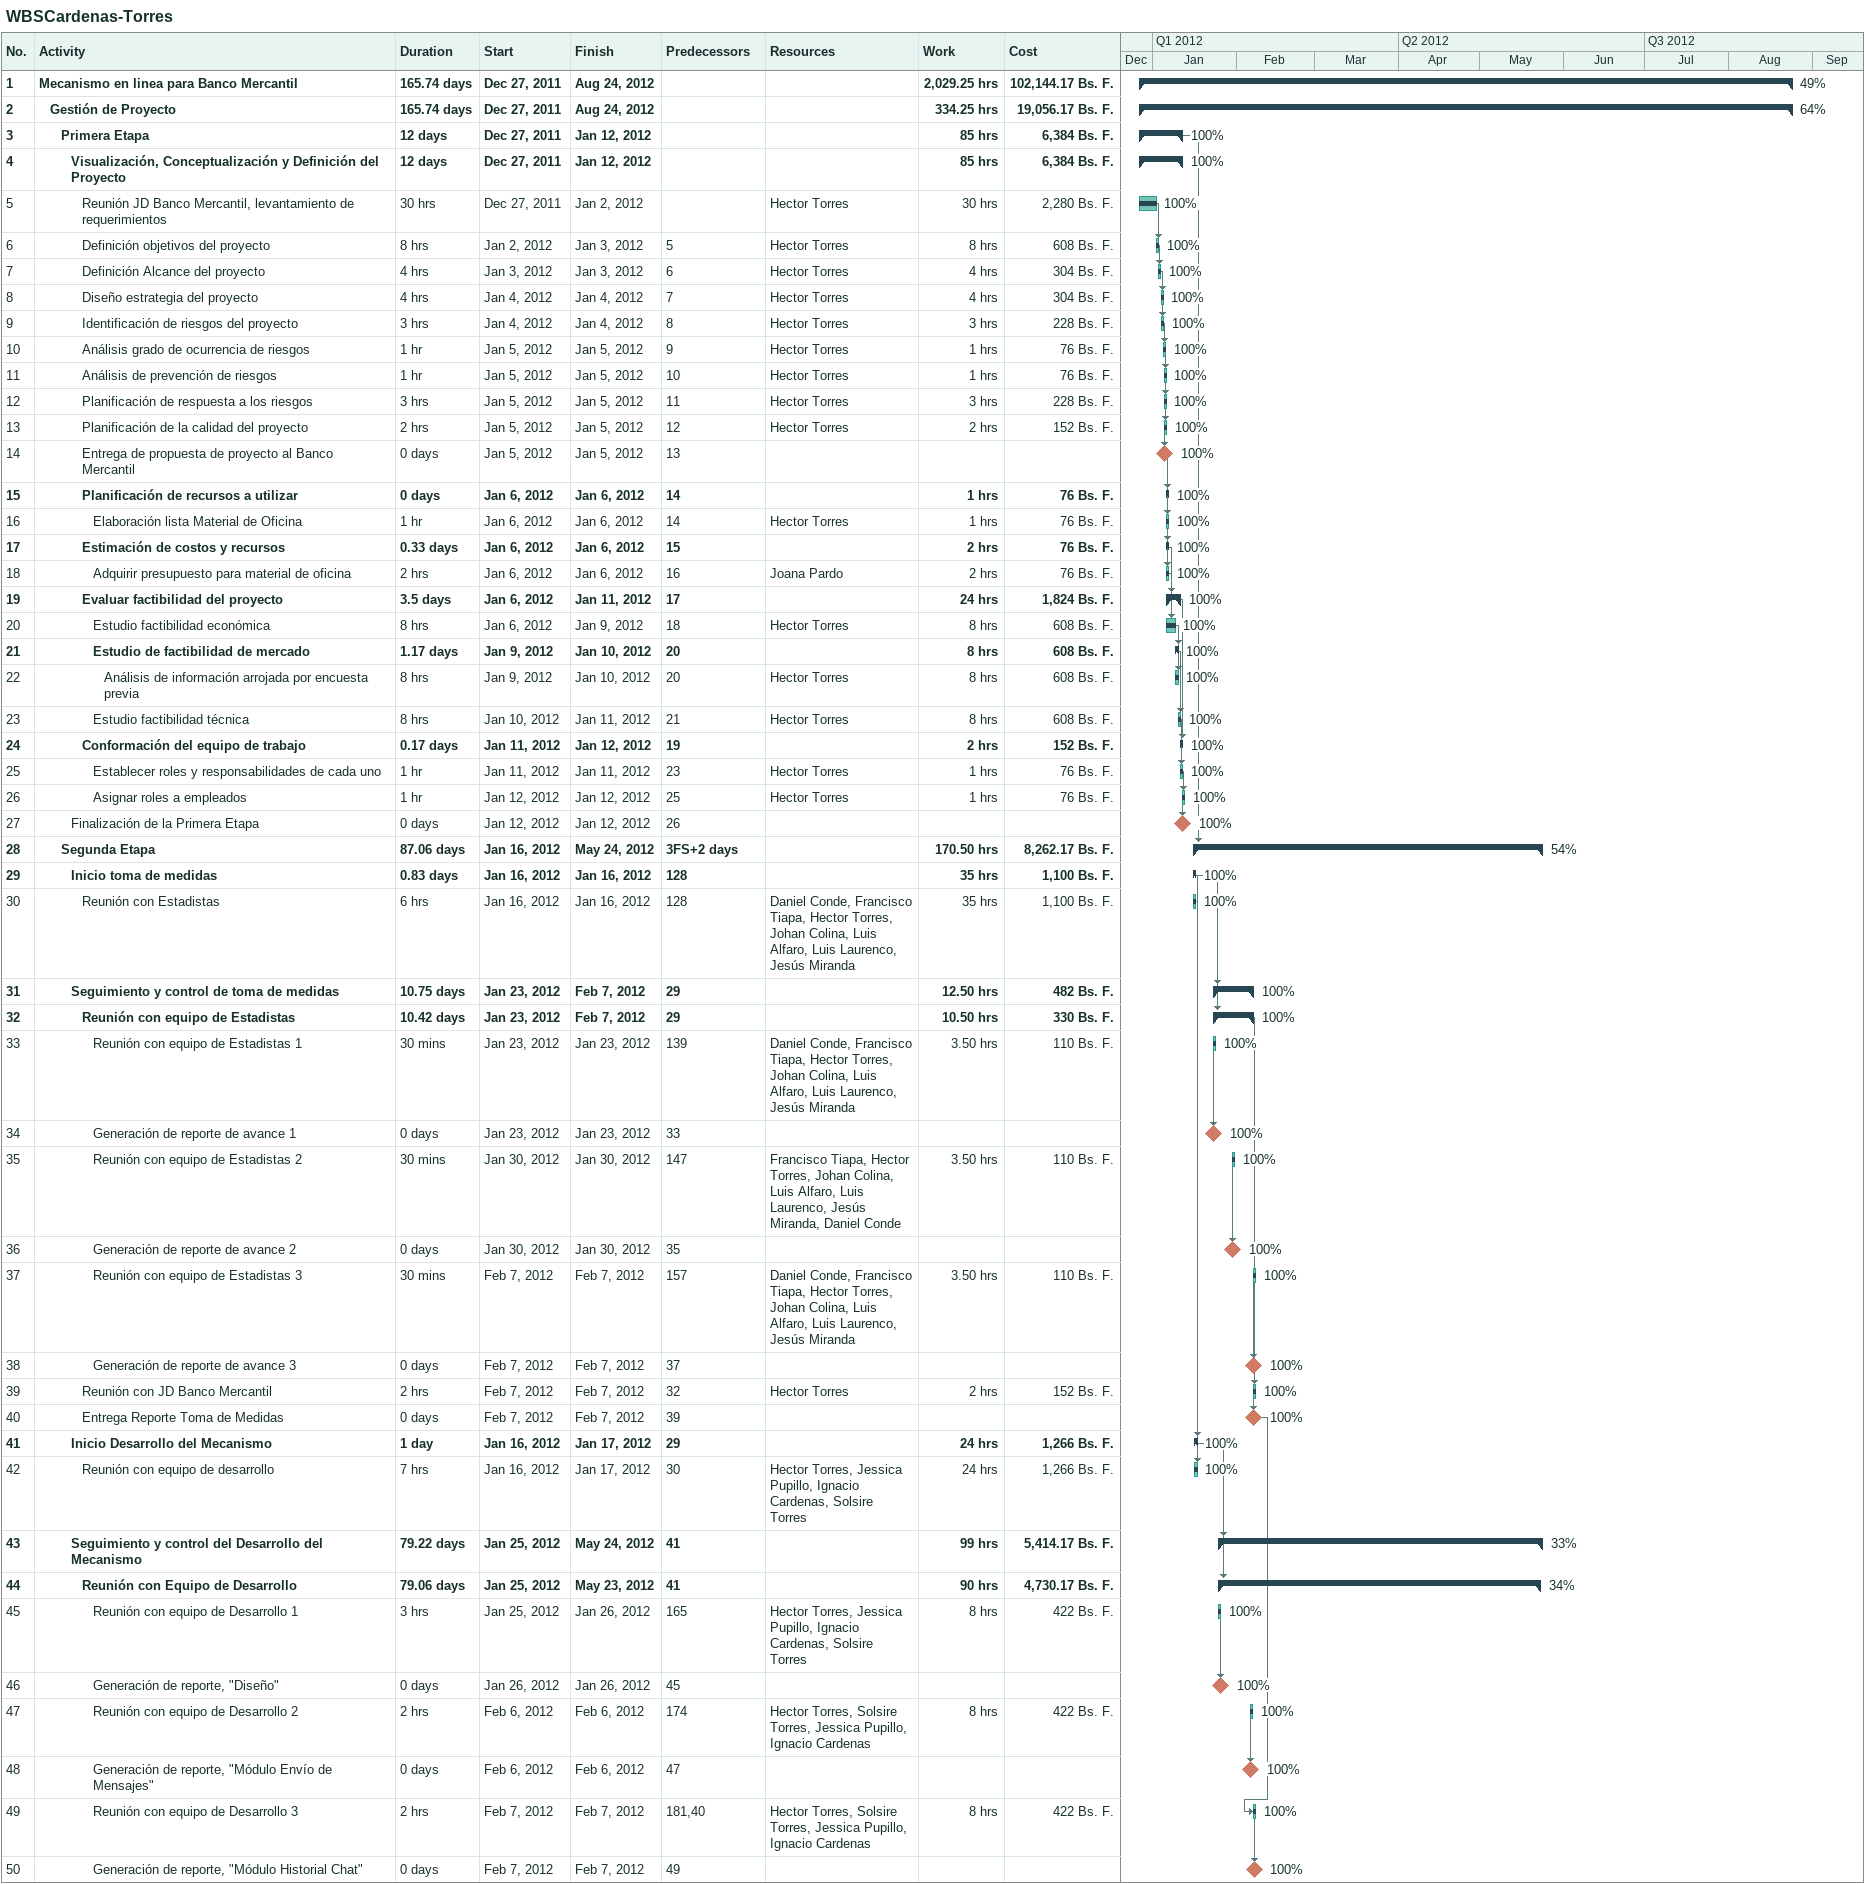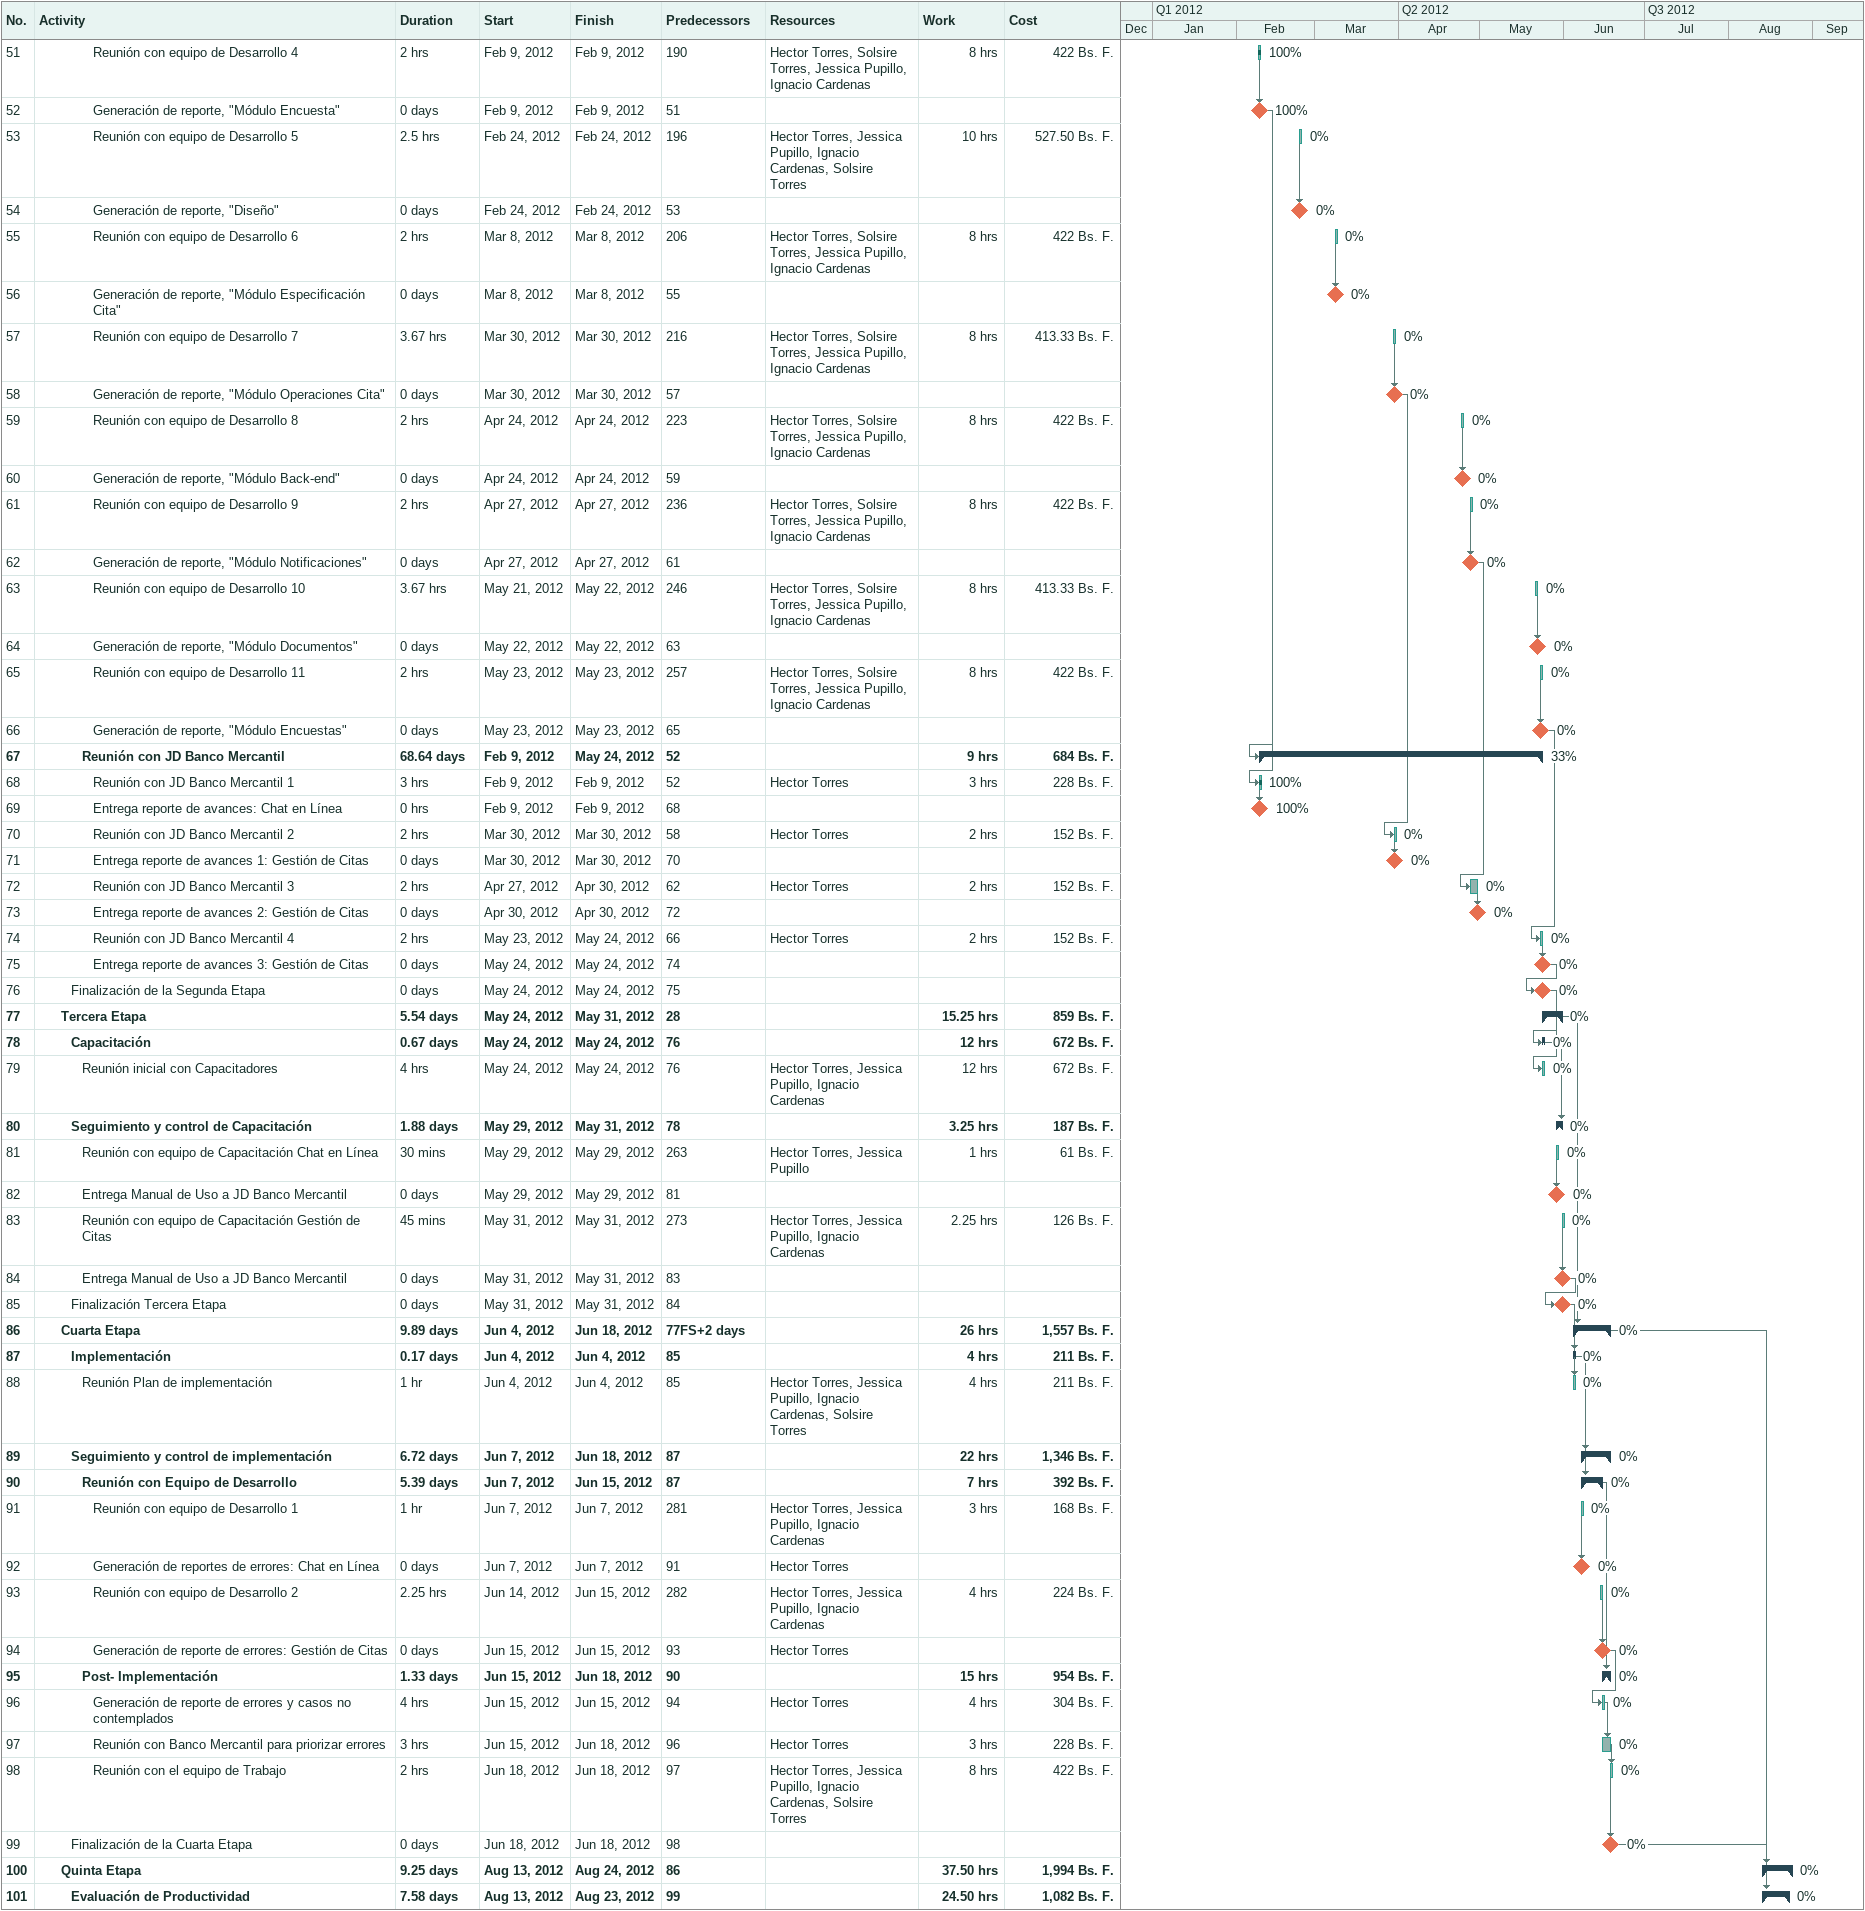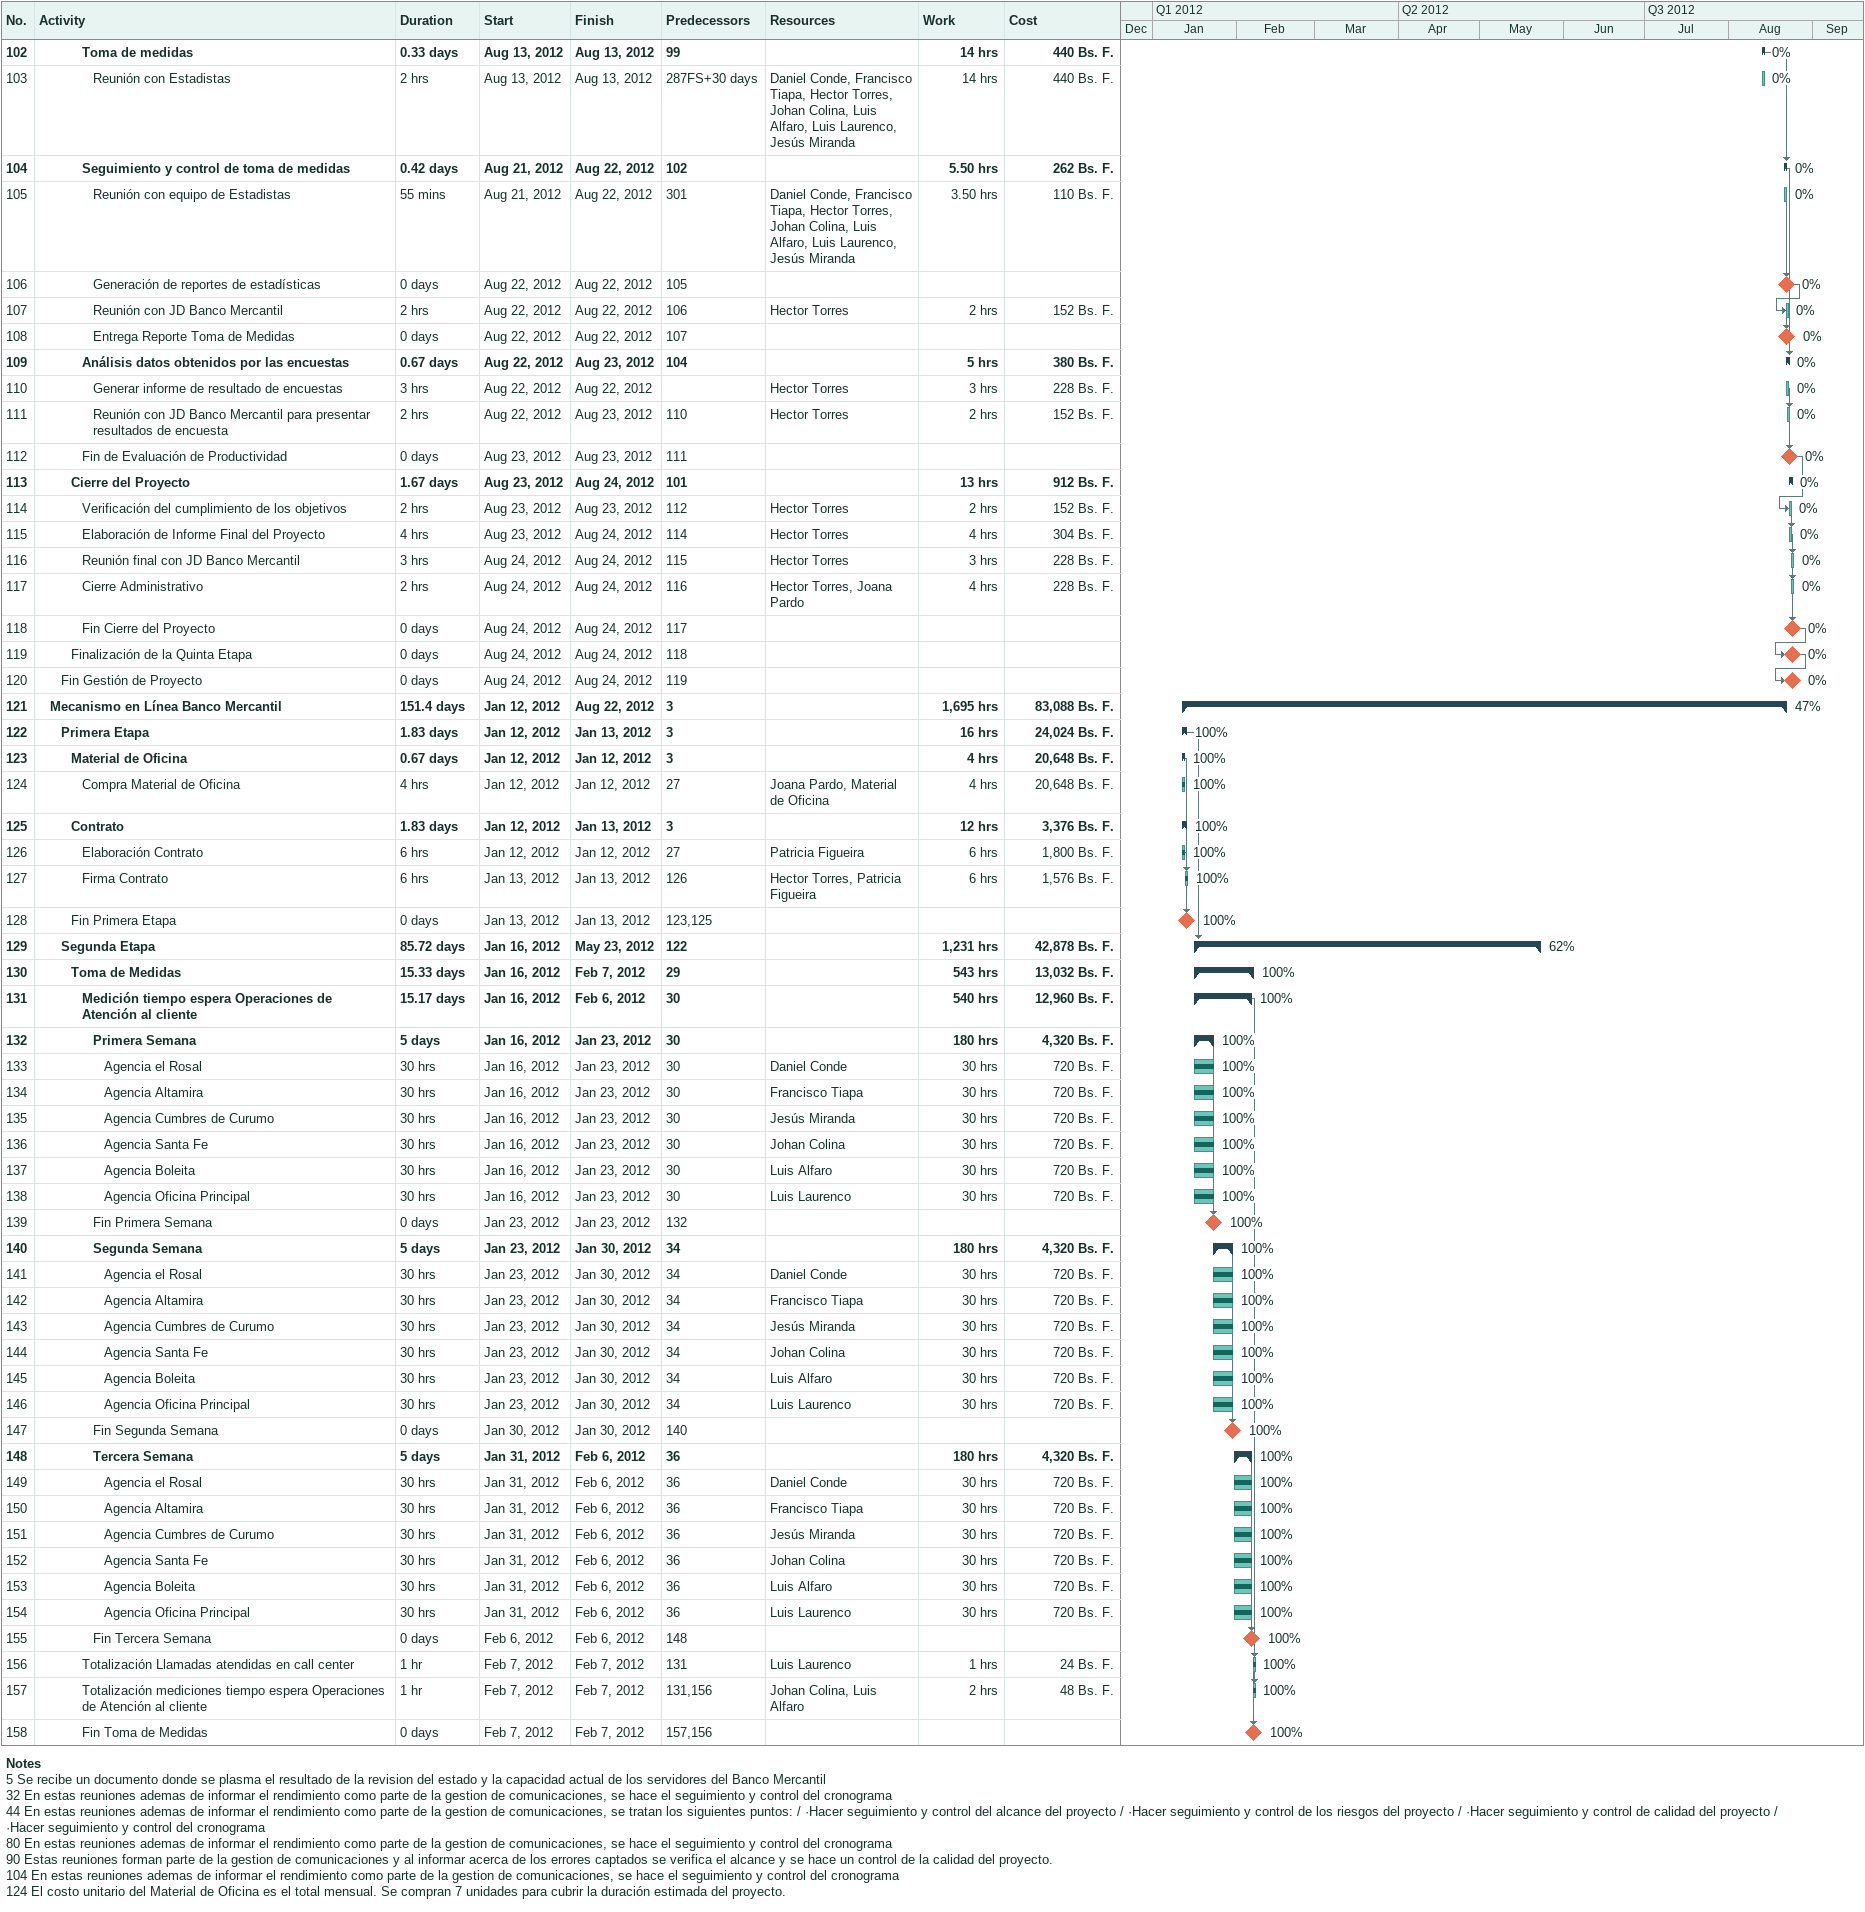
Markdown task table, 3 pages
WBSCardenas-Torres

| ID | Level | Task | Duration | Start | Finish | Predecessors | Resources | % complete | Work (h) | Cost (Bs. F.) |
|---|---|---|---|---|---|---|---|---|---|---|
| 1 | 1 | **Mecanismo en linea para Banco Mercantil** | 165.74d | 2011-12-27 | 2012-08-24 |  |  | 49 | 2029.25 | 102144.17 |
| 2 | 2 | **Gestión de Proyecto** | 165.74d | 2011-12-27 | 2012-08-24 |  |  | 64 | 334.25 | 19056.17 |
| 3 | 3 | **Primera Etapa** | 12d | 2011-12-27 | 2012-01-12 |  |  | 100 | 85 | 6384 |
| 4 | 4 | **Visualización, Conceptualización y Definición del Proyecto** | 12d | 2011-12-27 | 2012-01-12 |  |  | 100 | 85 | 6384 |
| 5 | 5 | Reunión JD Banco Mercantil, levantamiento de requerimientos | 30h | 2011-12-27 | 2012-01-02 |  | Hector Torres | 100 | 30 | 2280 |
| 6 | 5 | Definición objetivos del proyecto | 8h | 2012-01-02 | 2012-01-03 | 5 | Hector Torres | 100 | 8 | 608 |
| 7 | 5 | Definición Alcance del proyecto | 4h | 2012-01-03 | 2012-01-03 | 6 | Hector Torres | 100 | 4 | 304 |
| 8 | 5 | Diseño estrategia del proyecto | 4h | 2012-01-04 | 2012-01-04 | 7 | Hector Torres | 100 | 4 | 304 |
| 9 | 5 | Identificación de riesgos del proyecto | 3h | 2012-01-04 | 2012-01-04 | 8 | Hector Torres | 100 | 3 | 228 |
| 10 | 5 | Análisis grado de ocurrencia de riesgos | 1h | 2012-01-05 | 2012-01-05 | 9 | Hector Torres | 100 | 1 | 76 |
| 11 | 5 | Análisis de prevención de riesgos | 1h | 2012-01-05 | 2012-01-05 | 10 | Hector Torres | 100 | 1 | 76 |
| 12 | 5 | Planificación de respuesta a los riesgos | 3h | 2012-01-05 | 2012-01-05 | 11 | Hector Torres | 100 | 3 | 228 |
| 13 | 5 | Planificación de la calidad del proyecto | 2h | 2012-01-05 | 2012-01-05 | 12 | Hector Torres | 100 | 2 | 152 |
| 14 | 5 | Entrega de propuesta de proyecto al Banco Mercantil | 0d | 2012-01-05 | 2012-01-05 | 13 |  | 100 |  |  |
| 15 | 5 | **Planificación de recursos a utilizar** | 0d | 2012-01-06 | 2012-01-06 | 14 |  | 100 | 1 | 76 |
| 16 | 6 | Elaboración lista Material de Oficina | 1h | 2012-01-06 | 2012-01-06 | 14 | Hector Torres | 100 | 1 | 76 |
| 17 | 5 | **Estimación de costos y recursos** | 0.33d | 2012-01-06 | 2012-01-06 | 15 |  | 100 | 2 | 76 |
| 18 | 6 | Adquirir presupuesto para material de oficina | 2h | 2012-01-06 | 2012-01-06 | 16 | Joana Pardo | 100 | 2 | 76 |
| 19 | 5 | **Evaluar factibilidad del proyecto** | 3.5d | 2012-01-06 | 2012-01-11 | 17 |  | 100 | 24 | 1824 |
| 20 | 6 | Estudio factibilidad económica | 8h | 2012-01-06 | 2012-01-09 | 18 | Hector Torres | 100 | 8 | 608 |
| 21 | 6 | **Estudio de factibilidad de mercado** | 1.17d | 2012-01-09 | 2012-01-10 | 20 |  | 100 | 8 | 608 |
| 22 | 7 | Análisis de información arrojada por encuesta previa | 8h | 2012-01-09 | 2012-01-10 | 20 | Hector Torres | 100 | 8 | 608 |
| 23 | 6 | Estudio factibilidad técnica | 8h | 2012-01-10 | 2012-01-11 | 21 | Hector Torres | 100 | 8 | 608 |
| 24 | 5 | **Conformación del equipo de trabajo** | 0.17d | 2012-01-11 | 2012-01-12 | 19 |  | 100 | 2 | 152 |
| 25 | 6 | Establecer roles y responsabilidades de cada uno | 1h | 2012-01-11 | 2012-01-11 | 23 | Hector Torres | 100 | 1 | 76 |
| 26 | 6 | Asignar roles a empleados | 1h | 2012-01-12 | 2012-01-12 | 25 | Hector Torres | 100 | 1 | 76 |
| 27 | 4 | Finalización de la Primera Etapa | 0d | 2012-01-12 | 2012-01-12 | 26 |  | 100 |  |  |
| 28 | 3 | **Segunda Etapa** | 87.06d | 2012-01-16 | 2012-05-24 | 3FS+2d |  | 54 | 170.50 | 8262.17 |
| 29 | 4 | **Inicio toma de medidas** | 0.83d | 2012-01-16 | 2012-01-16 | 128 |  | 100 | 35 | 1100 |
| 30 | 5 | Reunión con Estadistas | 6h | 2012-01-16 | 2012-01-16 | 128 | Daniel Conde, Francisco Tiapa, Hector Torres, Johan Colina, Luis Alfaro, Luis Laurenco, Jesús Miranda | 100 | 35 | 1100 |
| 31 | 4 | **Seguimiento y control de toma de medidas** | 10.75d | 2012-01-23 | 2012-02-07 | 29 |  | 100 | 12.50 | 482 |
| 32 | 5 | **Reunión con equipo de Estadistas** | 10.42d | 2012-01-23 | 2012-02-07 | 29 |  | 100 | 10.50 | 330 |
| 33 | 6 | Reunión con equipo de Estadistas 1 | 30min | 2012-01-23 | 2012-01-23 | 139 | Daniel Conde, Francisco Tiapa, Hector Torres, Johan Colina, Luis Alfaro, Luis Laurenco, Jesús Miranda | 100 | 3.50 | 110 |
| 34 | 6 | Generación de reporte de avance 1 | 0d | 2012-01-23 | 2012-01-23 | 33 |  | 100 |  |  |
| 35 | 6 | Reunión con equipo de Estadistas 2 | 30min | 2012-01-30 | 2012-01-30 | 147 | Francisco Tiapa, Hector Torres, Johan Colina, Luis Alfaro, Luis Laurenco, Jesús Miranda, Daniel Conde | 100 | 3.50 | 110 |
| 36 | 6 | Generación de reporte de avance 2 | 0d | 2012-01-30 | 2012-01-30 | 35 |  | 100 |  |  |
| 37 | 6 | Reunión con equipo de Estadistas 3 | 30min | 2012-02-07 | 2012-02-07 | 157 | Daniel Conde, Francisco Tiapa, Hector Torres, Johan Colina, Luis Alfaro, Luis Laurenco, Jesús Miranda | 100 | 3.50 | 110 |
| 38 | 6 | Generación de reporte de avance 3 | 0d | 2012-02-07 | 2012-02-07 | 37 |  | 100 |  |  |
| 39 | 5 | Reunión con JD Banco Mercantil | 2h | 2012-02-07 | 2012-02-07 | 32 | Hector Torres | 100 | 2 | 152 |
| 40 | 5 | Entrega Reporte Toma de Medidas | 0d | 2012-02-07 | 2012-02-07 | 39 |  | 100 |  |  |
| 41 | 4 | **Inicio Desarrollo del Mecanismo** | 1d | 2012-01-16 | 2012-01-17 | 29 |  | 100 | 24 | 1266 |
| 42 | 5 | Reunión con equipo de desarrollo | 7h | 2012-01-16 | 2012-01-17 | 30 | Hector Torres, Jessica Pupillo, Ignacio Cardenas, Solsire Torres | 100 | 24 | 1266 |
| 43 | 4 | **Seguimiento y control del Desarrollo del Mecanismo** | 79.22d | 2012-01-25 | 2012-05-24 | 41 |  | 33 | 99 | 5414.17 |
| 44 | 5 | **Reunión con Equipo de Desarrollo** | 79.06d | 2012-01-25 | 2012-05-23 | 41 |  | 34 | 90 | 4730.17 |
| 45 | 6 | Reunión con equipo de Desarrollo 1 | 3h | 2012-01-25 | 2012-01-26 | 165 | Hector Torres, Jessica Pupillo, Ignacio Cardenas, Solsire Torres | 100 | 8 | 422 |
| 46 | 6 | Generación de reporte, "Diseño" | 0d | 2012-01-26 | 2012-01-26 | 45 |  | 100 |  |  |
| 47 | 6 | Reunión con equipo de Desarrollo 2 | 2h | 2012-02-06 | 2012-02-06 | 174 | Hector Torres, Solsire Torres, Jessica Pupillo, Ignacio Cardenas | 100 | 8 | 422 |
| 48 | 6 | Generación de reporte, "Módulo Envío de Mensajes" | 0d | 2012-02-06 | 2012-02-06 | 47 |  | 100 |  |  |
| 49 | 6 | Reunión con equipo de Desarrollo 3 | 2h | 2012-02-07 | 2012-02-07 | 181, 40 | Hector Torres, Solsire Torres, Jessica Pupillo, Ignacio Cardenas | 100 | 8 | 422 |
| 50 | 6 | Generación de reporte, "Módulo Historial Chat" | 0d | 2012-02-07 | 2012-02-07 | 49 |  | 100 |  |  |
| 51 | 6 | Reunión con equipo de Desarrollo 4 | 2h | 2012-02-09 | 2012-02-09 | 190 | Hector Torres, Solsire Torres, Jessica Pupillo, Ignacio Cardenas | 100 | 8 | 422 |
| 52 | 6 | Generación de reporte, "Módulo Encuesta" | 0d | 2012-02-09 | 2012-02-09 | 51 |  | 100 |  |  |
| 53 | 6 | Reunión con equipo de Desarrollo 5 | 2.5h | 2012-02-24 | 2012-02-24 | 196 | Hector Torres, Jessica Pupillo, Ignacio Cardenas, Solsire Torres | 0 | 10 | 527.50 |
| 54 | 6 | Generación de reporte, "Diseño" | 0d | 2012-02-24 | 2012-02-24 | 53 |  | 0 |  |  |
| 55 | 6 | Reunión con equipo de Desarrollo 6 | 2h | 2012-03-08 | 2012-03-08 | 206 | Hector Torres, Solsire Torres, Jessica Pupillo, Ignacio Cardenas | 0 | 8 | 422 |
| 56 | 6 | Generación de reporte, "Módulo Especificación Cita" | 0d | 2012-03-08 | 2012-03-08 | 55 |  | 0 |  |  |
| 57 | 6 | Reunión con equipo de Desarrollo 7 | 3.67h | 2012-03-30 | 2012-03-30 | 216 | Hector Torres, Solsire Torres, Jessica Pupillo, Ignacio Cardenas | 0 | 8 | 413.33 |
| 58 | 6 | Generación de reporte, "Módulo Operaciones Cita" | 0d | 2012-03-30 | 2012-03-30 | 57 |  | 0 |  |  |
| 59 | 6 | Reunión con equipo de Desarrollo 8 | 2h | 2012-04-24 | 2012-04-24 | 223 | Hector Torres, Solsire Torres, Jessica Pupillo, Ignacio Cardenas | 0 | 8 | 422 |
| 60 | 6 | Generación de reporte, "Módulo Back-end" | 0d | 2012-04-24 | 2012-04-24 | 59 |  | 0 |  |  |
| 61 | 6 | Reunión con equipo de Desarrollo 9 | 2h | 2012-04-27 | 2012-04-27 | 236 | Hector Torres, Solsire Torres, Jessica Pupillo, Ignacio Cardenas | 0 | 8 | 422 |
| 62 | 6 | Generación de reporte, "Módulo Notificaciones" | 0d | 2012-04-27 | 2012-04-27 | 61 |  | 0 |  |  |
| 63 | 6 | Reunión con equipo de Desarrollo 10 | 3.67h | 2012-05-21 | 2012-05-22 | 246 | Hector Torres, Solsire Torres, Jessica Pupillo, Ignacio Cardenas | 0 | 8 | 413.33 |
| 64 | 6 | Generación de reporte, "Módulo Documentos" | 0d | 2012-05-22 | 2012-05-22 | 63 |  | 0 |  |  |
| 65 | 6 | Reunión con equipo de Desarrollo 11 | 2h | 2012-05-23 | 2012-05-23 | 257 | Hector Torres, Solsire Torres, Jessica Pupillo, Ignacio Cardenas | 0 | 8 | 422 |
| 66 | 6 | Generación de reporte, "Módulo Encuestas" | 0d | 2012-05-23 | 2012-05-23 | 65 |  | 0 |  |  |
| 67 | 5 | **Reunión con JD Banco Mercantil** | 68.64d | 2012-02-09 | 2012-05-24 | 52 |  | 33 | 9 | 684 |
| 68 | 6 | Reunión con JD Banco Mercantil 1 | 3h | 2012-02-09 | 2012-02-09 | 52 | Hector Torres | 100 | 3 | 228 |
| 69 | 6 | Entrega reporte de avances: Chat en Línea | 0h | 2012-02-09 | 2012-02-09 | 68 |  | 100 |  |  |
| 70 | 6 | Reunión con JD Banco Mercantil 2 | 2h | 2012-03-30 | 2012-03-30 | 58 | Hector Torres | 0 | 2 | 152 |
| 71 | 6 | Entrega reporte de avances 1: Gestión de Citas | 0d | 2012-03-30 | 2012-03-30 | 70 |  | 0 |  |  |
| 72 | 6 | Reunión con JD Banco Mercantil 3 | 2h | 2012-04-27 | 2012-04-30 | 62 | Hector Torres | 0 | 2 | 152 |
| 73 | 6 | Entrega reporte de avances 2: Gestión de Citas | 0d | 2012-04-30 | 2012-04-30 | 72 |  | 0 |  |  |
| 74 | 6 | Reunión con JD Banco Mercantil 4 | 2h | 2012-05-23 | 2012-05-24 | 66 | Hector Torres | 0 | 2 | 152 |
| 75 | 6 | Entrega reporte de avances 3: Gestión de Citas | 0d | 2012-05-24 | 2012-05-24 | 74 |  | 0 |  |  |
| 76 | 4 | Finalización de la Segunda Etapa | 0d | 2012-05-24 | 2012-05-24 | 75 |  | 0 |  |  |
| 77 | 3 | **Tercera Etapa** | 5.54d | 2012-05-24 | 2012-05-31 | 28 |  | 0 | 15.25 | 859 |
| 78 | 4 | **Capacitación** | 0.67d | 2012-05-24 | 2012-05-24 | 76 |  | 0 | 12 | 672 |
| 79 | 5 | Reunión inicial con Capacitadores | 4h | 2012-05-24 | 2012-05-24 | 76 | Hector Torres, Jessica Pupillo, Ignacio Cardenas | 0 | 12 | 672 |
| 80 | 4 | **Seguimiento y control de Capacitación** | 1.88d | 2012-05-29 | 2012-05-31 | 78 |  | 0 | 3.25 | 187 |
| 81 | 5 | Reunión con equipo de Capacitación Chat en Línea | 30min | 2012-05-29 | 2012-05-29 | 263 | Hector Torres, Jessica Pupillo | 0 | 1 | 61 |
| 82 | 5 | Entrega Manual de Uso a JD Banco Mercantil | 0d | 2012-05-29 | 2012-05-29 | 81 |  | 0 |  |  |
| 83 | 5 | Reunión con equipo de Capacitación Gestión de Citas | 45min | 2012-05-31 | 2012-05-31 | 273 | Hector Torres, Jessica Pupillo, Ignacio Cardenas | 0 | 2.25 | 126 |
| 84 | 5 | Entrega Manual de Uso a JD Banco Mercantil | 0d | 2012-05-31 | 2012-05-31 | 83 |  | 0 |  |  |
| 85 | 4 | Finalización Tercera Etapa | 0d | 2012-05-31 | 2012-05-31 | 84 |  | 0 |  |  |
| 86 | 3 | **Cuarta Etapa** | 9.89d | 2012-06-04 | 2012-06-18 | 77FS+2d |  | 0 | 26 | 1557 |
| 87 | 4 | **Implementación** | 0.17d | 2012-06-04 | 2012-06-04 | 85 |  | 0 | 4 | 211 |
| 88 | 5 | Reunión Plan de implementación | 1h | 2012-06-04 | 2012-06-04 | 85 | Hector Torres, Jessica Pupillo, Ignacio Cardenas, Solsire Torres | 0 | 4 | 211 |
| 89 | 4 | **Seguimiento y control de implementación** | 6.72d | 2012-06-07 | 2012-06-18 | 87 |  | 0 | 22 | 1346 |
| 90 | 5 | **Reunión con Equipo de Desarrollo** | 5.39d | 2012-06-07 | 2012-06-15 | 87 |  | 0 | 7 | 392 |
| 91 | 6 | Reunión con equipo de Desarrollo 1 | 1h | 2012-06-07 | 2012-06-07 | 281 | Hector Torres, Jessica Pupillo, Ignacio Cardenas | 0 | 3 | 168 |
| 92 | 6 | Generación de reportes de errores: Chat en Línea | 0d | 2012-06-07 | 2012-06-07 | 91 | Hector Torres | 0 |  |  |
| 93 | 6 | Reunión con equipo de Desarrollo 2 | 2.25h | 2012-06-14 | 2012-06-15 | 282 | Hector Torres, Jessica Pupillo, Ignacio Cardenas | 0 | 4 | 224 |
| 94 | 6 | Generación de reporte de errores: Gestión de Citas | 0d | 2012-06-15 | 2012-06-15 | 93 | Hector Torres | 0 |  |  |
| 95 | 5 | **Post- Implementación** | 1.33d | 2012-06-15 | 2012-06-18 | 90 |  | 0 | 15 | 954 |
| 96 | 6 | Generación de reporte de errores y casos no contemplados | 4h | 2012-06-15 | 2012-06-15 | 94 | Hector Torres | 0 | 4 | 304 |
| 97 | 6 | Reunión con Banco Mercantil para priorizar errores | 3h | 2012-06-15 | 2012-06-18 | 96 | Hector Torres | 0 | 3 | 228 |
| 98 | 6 | Reunión con el equipo de Trabajo | 2h | 2012-06-18 | 2012-06-18 | 97 | Hector Torres, Jessica Pupillo, Ignacio Cardenas, Solsire Torres | 0 | 8 | 422 |
| 99 | 4 | Finalización de la Cuarta Etapa | 0d | 2012-06-18 | 2012-06-18 | 98 |  | 0 |  |  |
| 100 | 3 | **Quinta Etapa** | 9.25d | 2012-08-13 | 2012-08-24 | 86 |  | 0 | 37.50 | 1994 |
| 101 | 4 | **Evaluación de Productividad** | 7.58d | 2012-08-13 | 2012-08-23 | 99 |  | 0 | 24.50 | 1082 |
| 102 | 5 | **Toma de medidas** | 0.33d | 2012-08-13 | 2012-08-13 | 99 |  | 0 | 14 | 440 |
| 103 | 6 | Reunión con Estadistas | 2h | 2012-08-13 | 2012-08-13 | 287FS+30d | Daniel Conde, Francisco Tiapa, Hector Torres, Johan Colina, Luis Alfaro, Luis Laurenco, Jesús Miranda | 0 | 14 | 440 |
| 104 | 5 | **Seguimiento y control de toma de medidas** | 0.42d | 2012-08-21 | 2012-08-22 | 102 |  | 0 | 5.50 | 262 |
| 105 | 6 | Reunión con equipo de Estadistas | 55min | 2012-08-21 | 2012-08-22 | 301 | Daniel Conde, Francisco Tiapa, Hector Torres, Johan Colina, Luis Alfaro, Luis Laurenco, Jesús Miranda | 0 | 3.50 | 110 |
| 106 | 6 | Generación de reportes de estadísticas | 0d | 2012-08-22 | 2012-08-22 | 105 |  | 0 |  |  |
| 107 | 6 | Reunión con JD Banco Mercantil | 2h | 2012-08-22 | 2012-08-22 | 106 | Hector Torres | 0 | 2 | 152 |
| 108 | 6 | Entrega Reporte Toma de Medidas | 0d | 2012-08-22 | 2012-08-22 | 107 |  | 0 |  |  |
| 109 | 5 | **Análisis datos obtenidos por las encuestas** | 0.67d | 2012-08-22 | 2012-08-23 | 104 |  | 0 | 5 | 380 |
| 110 | 6 | Generar informe de resultado de encuestas | 3h | 2012-08-22 | 2012-08-22 |  | Hector Torres | 0 | 3 | 228 |
| 111 | 6 | Reunión con JD Banco Mercantil para presentar resultados de encuesta | 2h | 2012-08-22 | 2012-08-23 | 110 | Hector Torres | 0 | 2 | 152 |
| 112 | 5 | Fin de Evaluación de Productividad | 0d | 2012-08-23 | 2012-08-23 | 111 |  | 0 |  |  |
| 113 | 4 | **Cierre del Proyecto** | 1.67d | 2012-08-23 | 2012-08-24 | 101 |  | 0 | 13 | 912 |
| 114 | 5 | Verificación del cumplimiento de los objetivos | 2h | 2012-08-23 | 2012-08-23 | 112 | Hector Torres | 0 | 2 | 152 |
| 115 | 5 | Elaboración de Informe Final del Proyecto | 4h | 2012-08-23 | 2012-08-24 | 114 | Hector Torres | 0 | 4 | 304 |
| 116 | 5 | Reunión final con JD Banco Mercantil | 3h | 2012-08-24 | 2012-08-24 | 115 | Hector Torres | 0 | 3 | 228 |
| 117 | 5 | Cierre Administrativo | 2h | 2012-08-24 | 2012-08-24 | 116 | Hector Torres, Joana Pardo | 0 | 4 | 228 |
| 118 | 5 | Fin Cierre del Proyecto | 0d | 2012-08-24 | 2012-08-24 | 117 |  | 0 |  |  |
| 119 | 4 | Finalización de la Quinta Etapa | 0d | 2012-08-24 | 2012-08-24 | 118 |  | 0 |  |  |
| 120 | 3 | Fin Gestión de Proyecto | 0d | 2012-08-24 | 2012-08-24 | 119 |  | 0 |  |  |
| 121 | 2 | **Mecanismo en Línea Banco Mercantil** | 151.4d | 2012-01-12 | 2012-08-22 | 3 |  | 47 | 1695 | 83088 |
| 122 | 3 | **Primera Etapa** | 1.83d | 2012-01-12 | 2012-01-13 | 3 |  | 100 | 16 | 24024 |
| 123 | 4 | **Material de Oficina** | 0.67d | 2012-01-12 | 2012-01-12 | 3 |  | 100 | 4 | 20648 |
| 124 | 5 | Compra Material de Oficina | 4h | 2012-01-12 | 2012-01-12 | 27 | Joana Pardo, Material de Oficina | 100 | 4 | 20648 |
| 125 | 4 | **Contrato** | 1.83d | 2012-01-12 | 2012-01-13 | 3 |  | 100 | 12 | 3376 |
| 126 | 5 | Elaboración Contrato | 6h | 2012-01-12 | 2012-01-12 | 27 | Patricia Figueira | 100 | 6 | 1800 |
| 127 | 5 | Firma Contrato | 6h | 2012-01-13 | 2012-01-13 | 126 | Hector Torres, Patricia Figueira | 100 | 6 | 1576 |
| 128 | 4 | Fin Primera Etapa | 0d | 2012-01-13 | 2012-01-13 | 123, 125 |  | 100 |  |  |
| 129 | 3 | **Segunda Etapa** | 85.72d | 2012-01-16 | 2012-05-23 | 122 |  | 62 | 1231 | 42878 |
| 130 | 4 | **Toma de Medidas** | 15.33d | 2012-01-16 | 2012-02-07 | 29 |  | 100 | 543 | 13032 |
| 131 | 5 | **Medición tiempo espera Operaciones de Atención al cliente** | 15.17d | 2012-01-16 | 2012-02-06 | 30 |  | 100 | 540 | 12960 |
| 132 | 6 | **Primera Semana** | 5d | 2012-01-16 | 2012-01-23 | 30 |  | 100 | 180 | 4320 |
| 133 | 7 | Agencia el Rosal | 30h | 2012-01-16 | 2012-01-23 | 30 | Daniel Conde | 100 | 30 | 720 |
| 134 | 7 | Agencia Altamira | 30h | 2012-01-16 | 2012-01-23 | 30 | Francisco Tiapa | 100 | 30 | 720 |
| 135 | 7 | Agencia Cumbres de Curumo | 30h | 2012-01-16 | 2012-01-23 | 30 | Jesús Miranda | 100 | 30 | 720 |
| 136 | 7 | Agencia Santa Fe | 30h | 2012-01-16 | 2012-01-23 | 30 | Johan Colina | 100 | 30 | 720 |
| 137 | 7 | Agencia Boleita | 30h | 2012-01-16 | 2012-01-23 | 30 | Luis Alfaro | 100 | 30 | 720 |
| 138 | 7 | Agencia Oficina Principal | 30h | 2012-01-16 | 2012-01-23 | 30 | Luis Laurenco | 100 | 30 | 720 |
| 139 | 6 | Fin Primera Semana | 0d | 2012-01-23 | 2012-01-23 | 132 |  | 100 |  |  |
| 140 | 6 | **Segunda Semana** | 5d | 2012-01-23 | 2012-01-30 | 34 |  | 100 | 180 | 4320 |
| 141 | 7 | Agencia el Rosal | 30h | 2012-01-23 | 2012-01-30 | 34 | Daniel Conde | 100 | 30 | 720 |
| 142 | 7 | Agencia Altamira | 30h | 2012-01-23 | 2012-01-30 | 34 | Francisco Tiapa | 100 | 30 | 720 |
| 143 | 7 | Agencia Cumbres de Curumo | 30h | 2012-01-23 | 2012-01-30 | 34 | Jesús Miranda | 100 | 30 | 720 |
| 144 | 7 | Agencia Santa Fe | 30h | 2012-01-23 | 2012-01-30 | 34 | Johan Colina | 100 | 30 | 720 |
| 145 | 7 | Agencia Boleita | 30h | 2012-01-23 | 2012-01-30 | 34 | Luis Alfaro | 100 | 30 | 720 |
| 146 | 7 | Agencia Oficina Principal | 30h | 2012-01-23 | 2012-01-30 | 34 | Luis Laurenco | 100 | 30 | 720 |
| 147 | 6 | Fin Segunda Semana | 0d | 2012-01-30 | 2012-01-30 | 140 |  | 100 |  |  |
| 148 | 6 | **Tercera Semana** | 5d | 2012-01-31 | 2012-02-06 | 36 |  | 100 | 180 | 4320 |
| 149 | 7 | Agencia el Rosal | 30h | 2012-01-31 | 2012-02-06 | 36 | Daniel Conde | 100 | 30 | 720 |
| 150 | 7 | Agencia Altamira | 30h | 2012-01-31 | 2012-02-06 | 36 | Francisco Tiapa | 100 | 30 | 720 |
| 151 | 7 | Agencia Cumbres de Curumo | 30h | 2012-01-31 | 2012-02-06 | 36 | Jesús Miranda | 100 | 30 | 720 |
| 152 | 7 | Agencia Santa Fe | 30h | 2012-01-31 | 2012-02-06 | 36 | Johan Colina | 100 | 30 | 720 |
| 153 | 7 | Agencia Boleita | 30h | 2012-01-31 | 2012-02-06 | 36 | Luis Alfaro | 100 | 30 | 720 |
| 154 | 7 | Agencia Oficina Principal | 30h | 2012-01-31 | 2012-02-06 | 36 | Luis Laurenco | 100 | 30 | 720 |
| 155 | 6 | Fin Tercera Semana | 0d | 2012-02-06 | 2012-02-06 | 148 |  | 100 |  |  |
| 156 | 5 | Totalización Llamadas atendidas en call center | 1h | 2012-02-07 | 2012-02-07 | 131 | Luis Laurenco | 100 | 1 | 24 |
| 157 | 5 | Totalización mediciones tiempo espera Operaciones de Atención al cliente | 1h | 2012-02-07 | 2012-02-07 | 131, 156 | Johan Colina, Luis Alfaro | 100 | 2 | 48 |
| 158 | 5 | Fin Toma de Medidas | 0d | 2012-02-07 | 2012-02-07 | 157, 156 |  | 100 |  |  |

Notes
- 5: Se recibe un documento donde se plasma el resultado de la revision del estado y la capacidad actual de los servidores del Banco Mercantil
- 32: En estas reuniones ademas de informar el rendimiento como parte de la gestion de comunicaciones, se hace el seguimiento y control del cronograma
- 44: En estas reuniones ademas de informar el rendimiento como parte de la gestion de comunicaciones, se tratan los siguientes puntos: / ·Hacer seguimiento y control del alcance del proyecto / ·Hacer seguimiento y control de los riesgos del proyecto / ·Hacer seguimiento y control de calidad del proyecto / ·Hacer seguimiento y control del cronograma
- 80: En estas reuniones ademas de informar el rendimiento como parte de la gestion de comunicaciones, se hace el seguimiento y control del cronograma
- 90: Estas reuniones forman parte de la gestion de comunicaciones y al informar acerca de los errores captados se verifica el alcance y se hace un control de la calidad del proyecto.
- 104: En estas reuniones ademas de informar el rendimiento como parte de la gestion de comunicaciones, se hace el seguimiento y control del cronograma
- 124: El costo unitario del Material de Oficina es el total mensual. Se compran 7 unidades para cubrir la duración estimada del proyecto.
